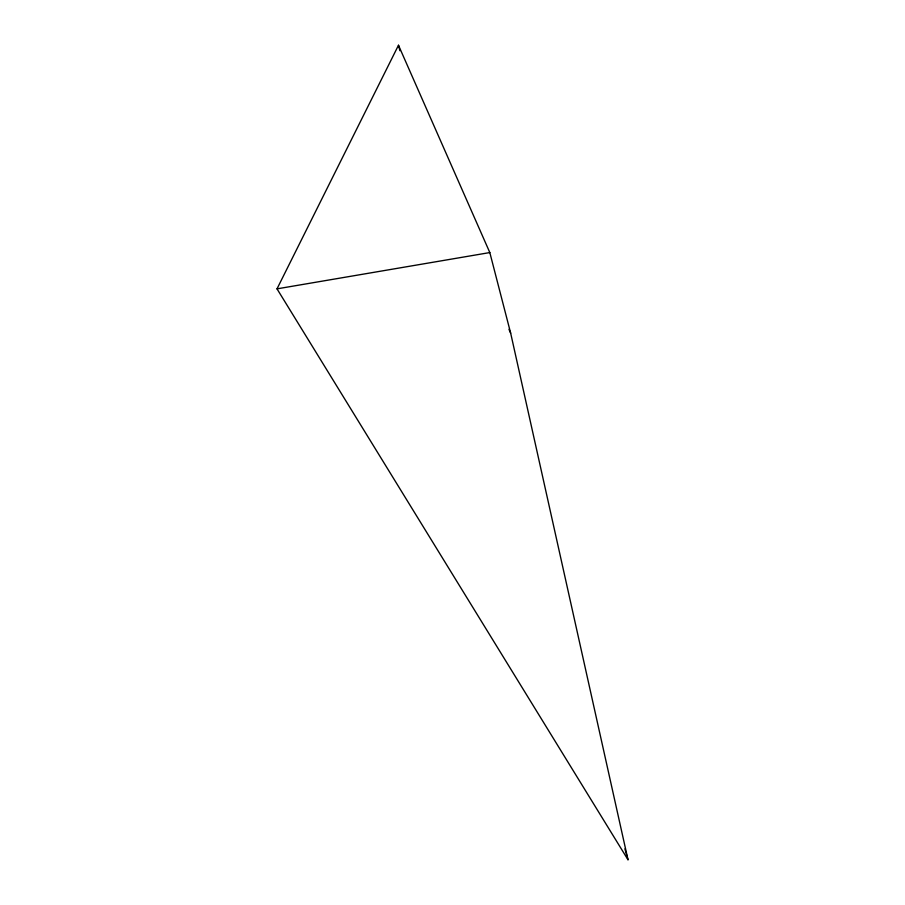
<?xml version="1.0" encoding="UTF-8"?>
<svg xmlns="http://www.w3.org/2000/svg" width="905" height="905" viewBox="0 0 905 905"><rect width="100%" height="100%" fill="white"/><g stroke="black" fill="none" stroke-linecap="round" stroke-linejoin="round"><path stroke-width="1.36" d="M277.009 288.853L398.483 45.25L489.82 252.563L510.669 333.176L627.991 859.75L277.009 288.853L489.82 252.563M508.972 329.318L510.669 333.176M624.903 848.879L627.991 859.75M398.483 45.25L399.897 50.714"/></g></svg>
